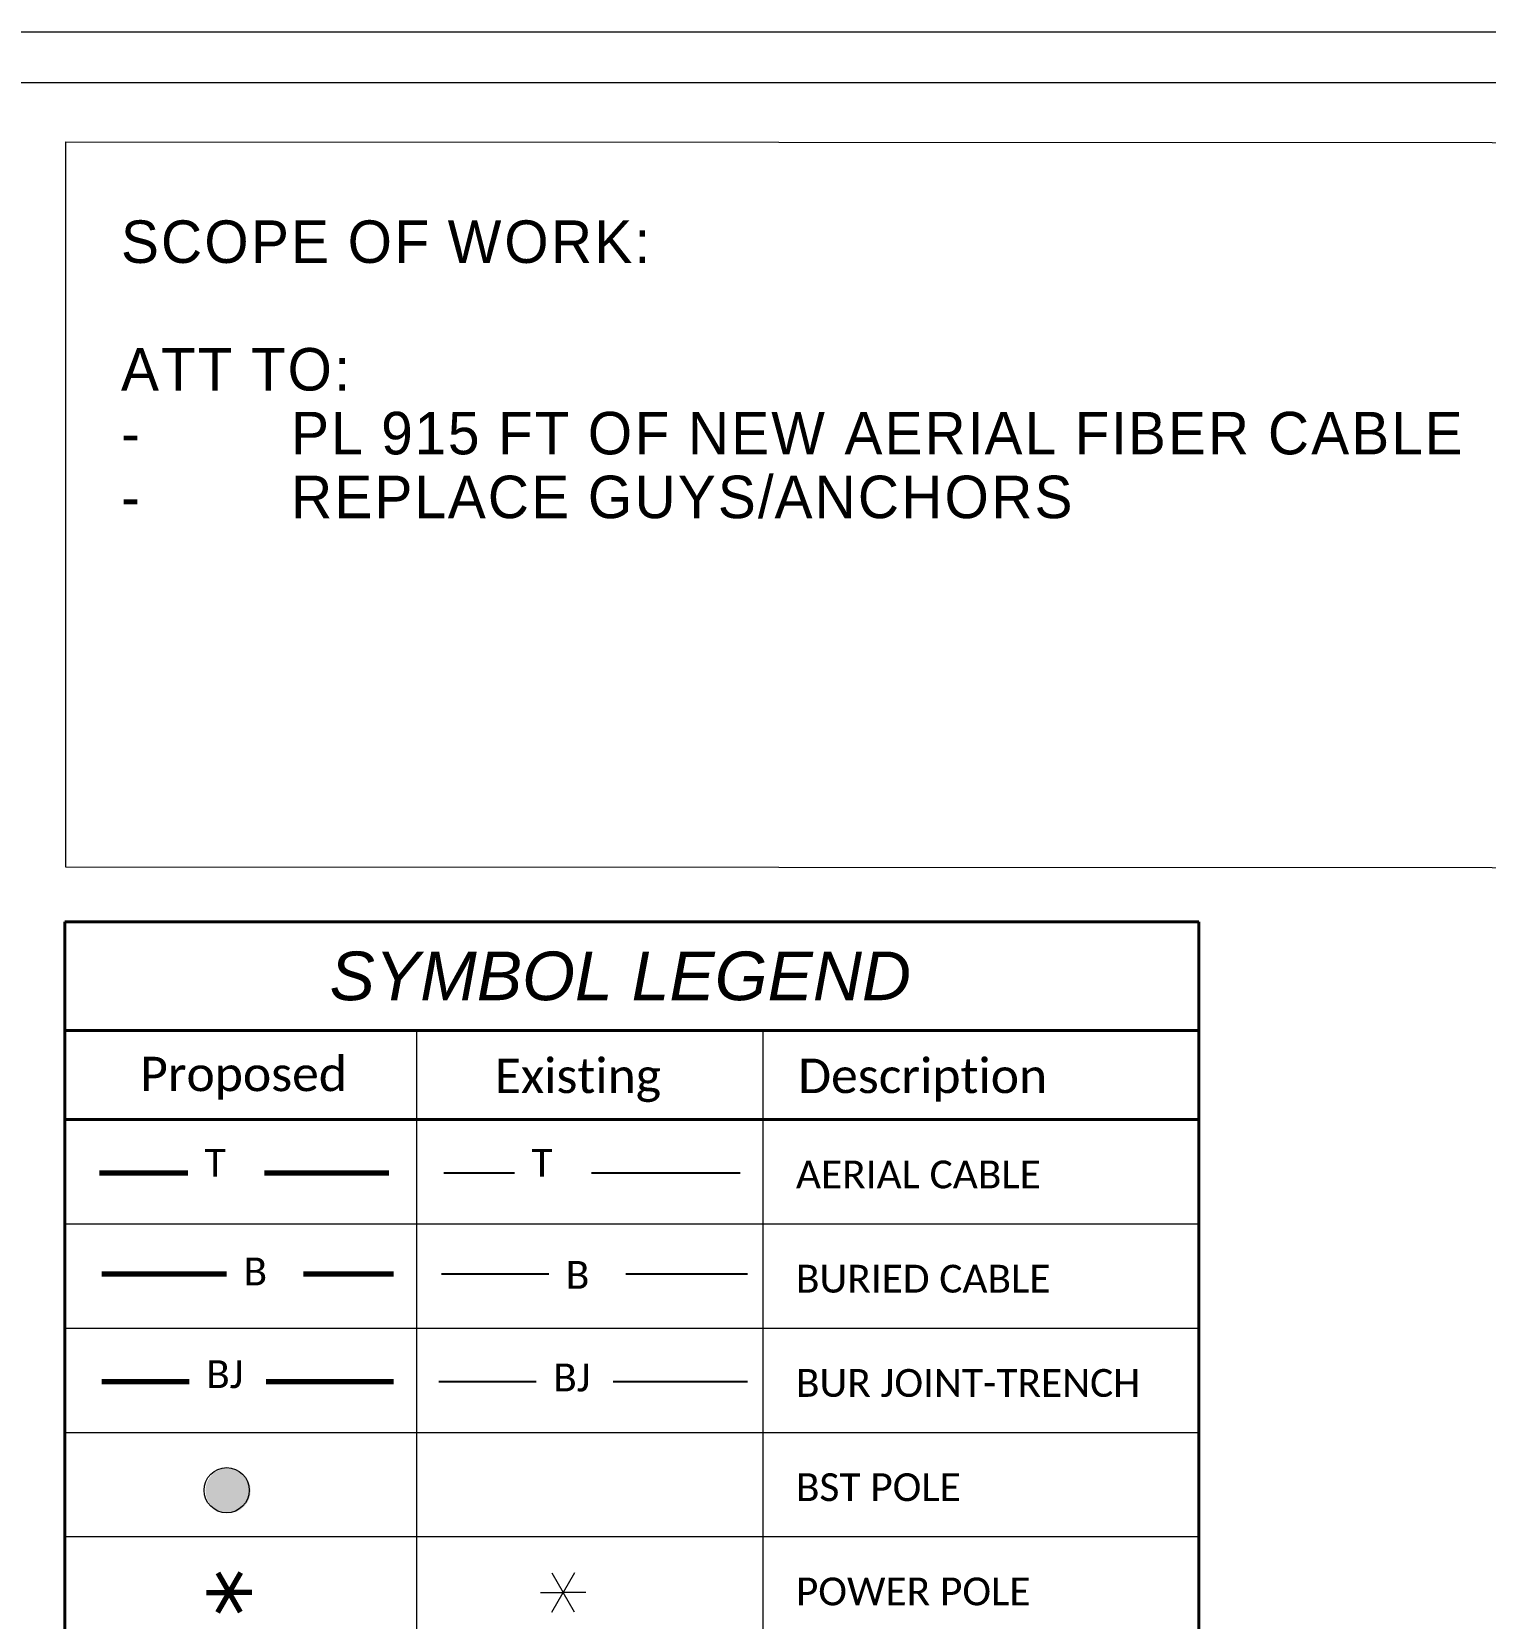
# Paper-space layout '1' of a CAD drawing. Header units: inches. Extents: x 1.3 to 17.9, y 1 to 11.6.
# Drawn here: x 9.86 to 14.51, y 6.49 to 11.57 of the extents above; entities that cross this region are included whole.
import ezdxf
from ezdxf.enums import TextEntityAlignment as Align

# ---------------------------------------------------------------- set-up
doc = ezdxf.new("R2010")
doc.units = ezdxf.units.IN
doc.header["$MEASUREMENT"] = 0
for name, color, linetype, lineweight in [('Level 15', 7, 'Continuous', 0), ('Level 18', 7, 'Continuous', 0), ('Level 63', 7, 'Continuous', 0), ('z Level 63', 7, 'Continuous', 0)]:
    doc.layers.add(name, color=color, linetype=linetype, lineweight=lineweight)
doc.styles.add('Legend', font='calibri.ttf')
doc.styles.add('TelcoFixedNoMask', font='font000.shx', dxfattribs={"height": 9})

psp = doc.layouts.new('1')

# ---------------------------------------------------------------- hatches: boundary and pattern name
at = {"layer": 'Level 15', "linetype": 'Continuous', "lineweight": 40}
h = psp.add_hatch(color=7, dxfattribs=at)
edge = h.paths.add_edge_path()
edge.add_arc((10.4865, 6.9021), 0.0722, 0, 360)

# ---------------------------------------------------------------- linework, layer by layer
at = {"layer": 'Level 15', "color": 7, "linetype": 'Continuous', "lineweight": 70}
for p in [(10.4542, 6.6391), (10.5262, 6.6389), (10.4179, 6.5765), (10.4542, 6.514), (10.5624, 6.5765), (10.5262, 6.514)]:
    psp.add_line(p, (10.4902, 6.5765), dxfattribs=at)
at = {"layer": 'Level 15', "color": 7, "linetype": 'Continuous', "lineweight": 13}
for p in [(11.5223, 6.6391), (11.5944, 6.6389), (11.4861, 6.5765), (11.5223, 6.514), (11.6306, 6.5765), (11.5944, 6.514)]:
    psp.add_line(p, (11.5584, 6.5765), dxfattribs=at)
at = {"layer": 'Level 15', "color": 7, "linetype": 'Continuous', "lineweight": 70, "ltscale": 8.003968, "flags": 128}
for points in [[(10.0756, 7.918), (11.0005, 7.918)], [(10.0833, 7.5957), (11.0158, 7.5957)], [(10.0833, 7.2515), (11.0158, 7.2515)]]:
    psp.add_lwpolyline(points, dxfattribs=at)
at = {"layer": 'Level 15', "color": 7, "linetype": 'Continuous', "lineweight": 25, "ltscale": 8.003968, "flags": 128}
for points in [[(11.1763, 7.918), (12.1242, 7.918)], [(11.1687, 7.5957), (12.1471, 7.5957)], [(11.161, 7.2515), (12.1471, 7.2515)]]:
    psp.add_lwpolyline(points, dxfattribs=at)
at = {"layer": 'Level 15', "color": 7, "linetype": 'Continuous', "lineweight": 13}
psp.add_circle((10.4821, 6.9034), 0.0722, dxfattribs=at)
at = {"layer": 'Level 18', "color": 7, "linetype": 'Continuous', "lineweight": 40}
for p, q in [((9.9651, 8.7203), (13.5911, 8.7203)), ((9.9651, 1.7555), (9.9651, 8.7203)), ((13.5911, 1.7555), (13.5911, 8.7203)), ((9.9651, 8.3736), (13.5911, 8.3736)), ((9.9651, 8.0883), (13.5911, 8.0883))]:
    psp.add_line(p, q, dxfattribs=at)
at = {"layer": 'Level 18', "color": 7, "linetype": 'Continuous', "lineweight": 0}
for p, q in [((11.0897, 1.7555), (11.0897, 8.3736)), ((12.1976, 1.7555), (12.1976, 8.3736)), ((9.9651, 7.755), (13.5911, 7.755)), ((9.9651, 7.4217), (13.5911, 7.4217)), ((9.9651, 7.0884), (13.5911, 7.0884)), ((9.9651, 6.7551), (13.5911, 6.7551))]:
    psp.add_line(p, q, dxfattribs=at)
at = {"layer": 'Level 63', "color": 7, "linetype": 'Continuous', "flags": 128}
psp.add_lwpolyline([(9.9679, 11.2145), (16.8091, 11.2117), (16.809, 8.8921), (9.9678, 8.8949)], close=True, dxfattribs=at)

# ---------------------------------------------------------------- texts
at = {"layer": 'Level 18', "color": 7, "linetype": 'Continuous', "lineweight": 30, "style": 'Legend'}
for s, p in [('Proposed', (10.5361, 8.2342)), ('Existing', (11.6052, 8.2281))]:
    psp.add_text(s, height=0.10994, dxfattribs=at).set_placement(p, align=Align.MIDDLE_CENTER)
psp.add_text('Description', height=0.109936, dxfattribs=at).set_placement((12.3095, 8.228), align=Align.MIDDLE_LEFT)
at = {"layer": 'Level 18', "color": 7, "linetype": 'Continuous', "lineweight": 25, "style": 'Legend'}
for s, height, p in [('AERIAL CABLE', 0.088882, (12.3024, 7.913)), ('BURIED CABLE', 0.088882, (12.3024, 7.5797)), ('BUR JOINT-TRENCH', 0.088882, (12.3024, 7.2464)), ('BST POLE', 0.08888, (12.3024, 6.9131)), ('POWER POLE', 0.08888, (12.3024, 6.5798))]:
    psp.add_text(s, height=height, dxfattribs=at).set_placement(p, align=Align.MIDDLE_LEFT)
at = {"layer": 'Level 63', "color": 0, "linetype": 'Continuous', "insert": (10.1442, 10.9632), "char_height": 0.135989, "attachment_point": 1, "line_spacing_factor": 0.9, "style": 'TelcoFixedNoMask'}
psp.add_mtext('{\\T1.055;SCOPE OF WORK:\\P\\PATT TO:\\P-^IPL 915 FT OF NEW AERIAL FIBER CABLE\\P-^IREPLACE GUYS/ANCHORS}', dxfattribs=at)
at = {"layer": 'Level 63', "color": 7, "linetype": 'Continuous', "lineweight": 40, "insert": (10.8111, 8.6256), "char_height": 0.155544, "attachment_point": 1, "style": 'Legend'}
psp.add_mtext_dynamic_manual_height_columns('{\\fArial|b0|i1|c0|p39;\\C7;SYMBOL LEGEND}', width=1.952187, gutter_width=0.1518, heights=[0], dxfattribs=at)

# ---------------------------------------------------------------- next in the draw order: texts
at = {"layer": 'Level 63', "color": 7, "linetype": 'Continuous', "lineweight": 25, "char_height": 0.08888, "attachment_point": 1, "style": 'Legend', "bg_fill": 3, "box_fill_scale": 1.25, "bg_fill_color": 256, "bg_fill_transparency": 0}
for s, insert in [(' T', (10.3802, 7.9945)), (' T', (11.4254, 7.9945)), (' B', (10.5046, 7.6472)), (' B', (11.5352, 7.6362)), (' BJ', (10.3852, 7.3188)), (' BJ', (11.495, 7.3083))]:
    psp.add_mtext_dynamic_manual_height_columns(s, width=0.200657, gutter_width=0.1518, heights=[0], dxfattribs=dict(at, insert=insert))

# ---------------------------------------------------------------- next in the draw order: linework, layer by layer
at = {"layer": 'Level 63', "color": 178, "linetype": 'Continuous', "lineweight": 0, "flags": 128}
psp.add_lwpolyline([(1.3048, 11.5664), (17.895, 11.5664), (17.895, 1.0234), (1.3048, 1.0234)], close=True, dxfattribs=at)
at = {"layer": 'Level 63', "color": 7, "linetype": 'Continuous', "lineweight": 0, "flags": 128}
psp.add_lwpolyline([(1.5994, 11.4036), (17.6004, 11.4036), (17.6004, 1.318), (1.5994, 1.318)], close=True, dxfattribs=at)
at = {"layer": 'z Level 63', "color": 7, "linetype": 'Continuous', "lineweight": 0, "flags": 128}
psp.add_lwpolyline([(1.3048, 11.5664), (17.895, 11.5664), (17.895, 1.0234), (1.3048, 1.0234), (1.3048, 11.5664)], dxfattribs=at)

doc.saveas('drawing.dxf')
